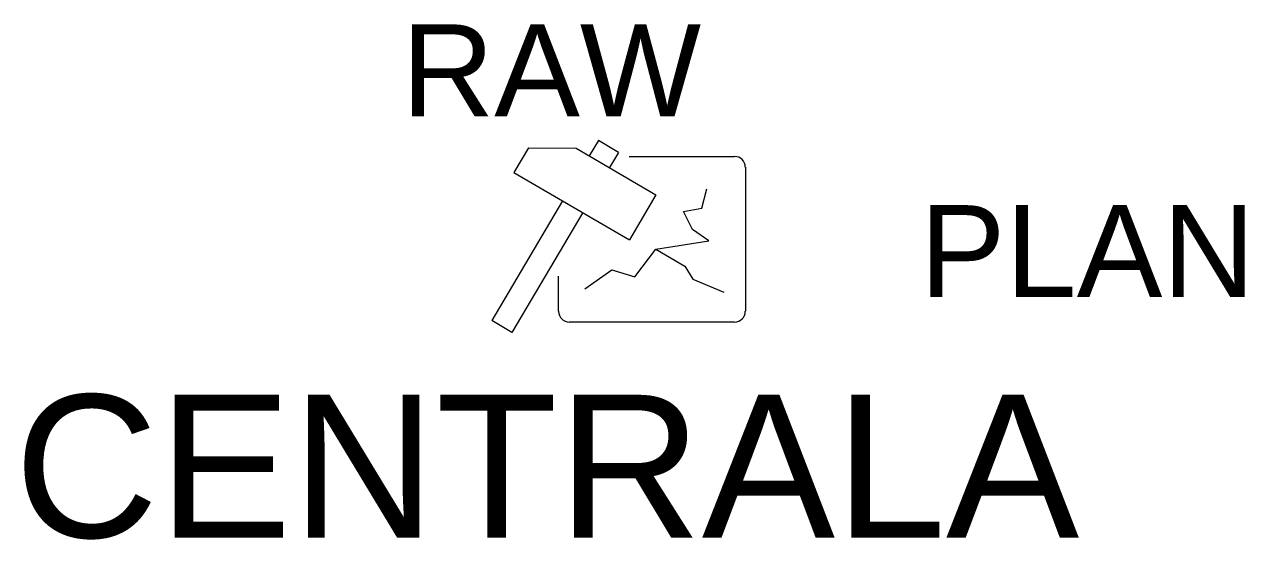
# Model space of a CAD drawing. Header units: millimetres. Extents: x -1032 to 1358, y -565 to 445.
import ezdxf
from ezdxf.enums import TextEntityAlignment as Align

# ---------------------------------------------------------------- set-up
doc = ezdxf.new("R2010")
doc.units = ezdxf.units.MM
doc.header["$LTSCALE"] = 0.25
doc.styles.add('opis_czujki', font='arial.ttf')
doc.styles.add('opis_czujki_2', font='arial.ttf')

msp = doc.modelspace()

# ---------------------------------------------------------------- linework, layer by layer
for p, q in [((92.2, 217.1), (74.4, 187.1)), ((131.6, 193.7), (92.2, 217.1)), ((-44.9, 202.8), (-73.1, 154.5)), ((-44.9, 202.8), (48.8, 202)), ((48.8, 202), (205.1, 111)), ((131.6, 193.7), (114, 164.1)), ((-73.1, 154.5), (153.5, 22.5)), ((294.8, 84.9), (304.8, 122.7)), ((22.2, 99), (-116.8, -135.6)), ((205.1, 111), (153.5, 22.5)), ((61.8, 75.9), (-77.4, -158.9)), ((258.9, 78.1), (294.8, 84.9)), ((276.6, 43.1), (258.9, 78.1)), ((308.3, 20.8), (276.6, 43.1)), ((163.7, -49.6), (204.7, 4)), ((204.7, 4), (308.3, 20.8)), ((204.7, 4), (261.9, -29.2)), ((65.5, -73.7), (118.7, -36.5)), ((118.7, -36.5), (163.7, -49.6)), ((261.9, -29.2), (277.4, -54.2)), ((277.4, -54.2), (338.3, -79.7)), ((-77.4, -158.9), (-116.8, -135.6))]:
    msp.add_line(p, q)
for points in [[(152.5, 186), (358.9, 186)], [(380.2, 164.8), (380.2, -117.5)], [(14.1, -117.5), (14.1, -48.3)], [(358.9, -138.8), (35.3, -138.8)]]:
    msp.add_lwpolyline(points)
for centre, start, end in [((358.9, 164.8), 0, 90), ((35.3, -117.5), 180, 270), ((358.9, -117.5), 270, 0)]:
    msp.add_arc(centre, 21.2, start, end)

# ---------------------------------------------------------------- texts
for tag, text, height, style, flags, p in [('RAW', 'XX', 180, 'opis_czujki_2', 9, (0, 354.9)), ('CENTRALA', 'xx', 280, 'opis_czujki', 8, (-9, -421.1))]:
    msp.add_attdef(tag, text=text, height=height, dxfattribs=dict(style=style, flags=flags)).set_placement(p, align=Align.MIDDLE_CENTER)
at = {"style": 'opis_czujki_2', "flags": 9}
msp.add_attdef('PLAN', (721.9, -89.4), 'xx', height=180, dxfattribs=at)

doc.saveas('drawing.dxf')
